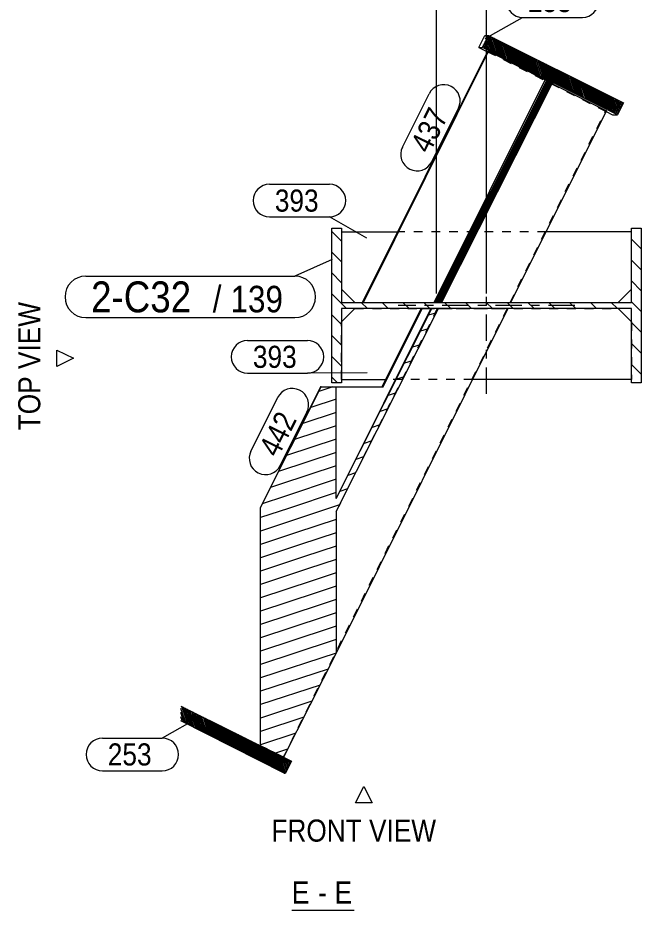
# Model space of a CAD drawing. Header units: millimetres. Extents: x 2 to 825, y 1 to 579.
# Drawn here: x 509.2 to 579.7, y 386.2 to 487.1 of the extents above; entities that cross this region are included whole.
import ezdxf

# ---------------------------------------------------------------- set-up
doc = ezdxf.new("R2010")
doc.units = ezdxf.units.MM
for name, pattern in [('XKITLINE00', [0]), ('XKITLINE01', [4, 1, -1, 1, -1]), ('XKITLINE03', [6, 3, -1, 1, -1])]:
    doc.linetypes.add(name, pattern=pattern)
for name, color, linetype, lineweight in [('Dimensions', 7, 'Continuous', 0), ('OtherObjectType', 7, 'Continuous', 0), ('Part', 2, 'Continuous', 0), ('PartMark', 7, 'Continuous', 0)]:
    doc.layers.add(name, color=color, linetype=linetype, lineweight=lineweight)
doc.styles.add('ARIAL', font='ARIAL.TTF')

# ---------------------------------------------------------------- blocks, each defined once
blk = doc.blocks.new('*A11')
at = {"layer": 'Part', "color": 7, "linetype": 'XKITLINE00', "lineweight": 0}
for p, q in [((579.75, 463.31), (579.75, 463.31)), ((579.75, 463.31), (579.75, 463.31)), ((545.85, 461.85), (544.75, 462.95)), ((579.75, 460.96), (578.65, 462.06)), ((545.85, 459.5), (544.75, 460.6)), ((579.75, 458.6), (578.65, 459.7)), ((545.85, 457.14), (544.75, 458.24)), ((579.75, 456.24), (578.65, 457.34)), ((546.42, 454.21), (544.75, 455.88)), ((548.77, 454.21), (548.07, 454.91)), ((551.13, 454.21), (550.43, 454.91)), ((553.49, 454.21), (552.79, 454.91)), ((555.85, 454.21), (555.15, 454.91)), ((558.2, 454.21), (557.5, 454.91)), ((560.56, 454.21), (559.86, 454.91)), ((562.92, 454.21), (562.22, 454.91)), ((565.28, 454.21), (564.58, 454.91)), ((567.63, 454.21), (566.93, 454.91)), ((569.99, 454.21), (569.29, 454.91)), ((572.35, 454.21), (571.65, 454.91)), ((574.71, 454.21), (574.01, 454.91)), ((577.06, 454.21), (576.36, 454.91)), ((579.75, 453.88), (578.65, 454.98)), ((545.85, 452.42), (544.75, 453.52)), ((579.75, 451.53), (578.65, 452.63)), ((545.85, 450.07), (544.75, 451.17)), ((579.75, 449.17), (578.65, 450.27)), ((545.85, 447.71), (544.75, 448.81)), ((579.75, 446.81), (578.65, 447.91)), ((545.39, 445.81), (544.75, 446.45))]:
    blk.add_line(p, q, dxfattribs=at)
blk = doc.blocks.new('*A12')
at = {"layer": 'Part', "color": 7, "linetype": 'XKITLINE00', "lineweight": 0}
for p, q in [((556.58, 453.75), (555.7, 453.46)), ((555.66, 451.94), (554.79, 451.65)), ((554.75, 450.13), (553.87, 449.84)), ((553.84, 448.32), (552.96, 448.03)), ((552.92, 446.5), (552.05, 446.22)), ((544.88, 445.37), (543.28, 444.84)), ((552.01, 444.69), (551.13, 444.4)), ((545.24, 443.97), (542.36, 443.03)), ((545.24, 442.46), (541.45, 441.21)), ((551.09, 442.88), (550.22, 442.59)), ((550.18, 441.07), (549.3, 440.78)), ((545.24, 440.95), (540.54, 439.4)), ((545.24, 439.44), (539.62, 437.59)), ((549.27, 439.26), (548.39, 438.97)), ((545.24, 437.93), (538.71, 435.78)), ((548.35, 437.44), (547.48, 437.16)), ((545.24, 436.42), (538.95, 434.35)), ((547.44, 435.63), (546.56, 435.34)), ((538.95, 434.35), (537.8, 433.97)), ((545.24, 434.91), (539.4, 432.98)), ((539.4, 432.98), (536.88, 432.15)), ((545.24, 433.4), (539.85, 431.62)), ((546.52, 433.82), (545.65, 433.53)), ((545.61, 432.01), (540.3, 430.26)), ((539.85, 431.62), (536.66, 430.57)), ((540.3, 430.26), (536.66, 429.06)), ((545.24, 430.37), (540.75, 428.89)), ((540.75, 428.89), (536.66, 427.55)), ((545.24, 428.86), (541.2, 427.53)), ((541.2, 427.53), (536.66, 426.04)), ((545.24, 427.35), (541.64, 426.17)), ((541.64, 426.17), (536.66, 424.53)), ((545.24, 425.84), (542.09, 424.81)), ((542.09, 424.81), (536.66, 423.01)), ((545.24, 424.33), (542.54, 423.44)), ((542.54, 423.44), (536.66, 421.5)), ((542.99, 422.08), (536.66, 419.99)), ((545.24, 422.82), (542.99, 422.08)), ((545.24, 421.31), (543.44, 420.72)), ((543.44, 420.72), (536.66, 418.48)), ((543.89, 419.35), (536.66, 416.97)), ((545.24, 419.8), (543.89, 419.35)), ((544.34, 417.99), (536.66, 415.46)), ((545.24, 418.29), (544.34, 417.99)), ((544.79, 416.63), (536.66, 413.95)), ((545.24, 416.78), (544.79, 416.63)), ((545.24, 415.26), (536.66, 412.44)), ((544.32, 413.45), (536.66, 410.93)), ((543.41, 411.64), (536.66, 409.42)), ((542.49, 409.83), (536.66, 407.91)), ((541.58, 408.02), (536.66, 406.39)), ((540.67, 406.2), (536.66, 404.88)), ((539.75, 404.39), (538.36, 403.93))]:
    blk.add_line(p, q, dxfattribs=at)
blk = doc.blocks.new('*A13')
at = {"layer": 'Part', "color": 7, "linetype": 'XKITLINE00', "lineweight": 0}
for p, q in [((569.52, 479.41), (568.64, 479.12)), ((569.56, 479.49), (568.68, 479.2)), ((569.6, 479.57), (568.72, 479.28)), ((569.64, 479.65), (568.76, 479.36)), ((569.68, 479.72), (568.8, 479.44)), ((569.72, 479.8), (568.84, 479.51)), ((569.64, 479.84), (568.88, 479.59)), ((569.56, 479.88), (568.92, 479.67)), ((569.48, 479.92), (568.96, 479.75)), ((569.4, 479.96), (569, 479.83)), ((569.32, 480), (569.04, 479.91)), ((569.24, 480.04), (569.08, 479.99)), ((569, 478.39), (568.13, 478.1)), ((569.04, 478.47), (568.17, 478.18)), ((569.08, 478.55), (568.21, 478.26)), ((569.12, 478.62), (568.25, 478.34)), ((569.16, 478.7), (568.29, 478.41)), ((569.2, 478.78), (568.33, 478.49)), ((569.24, 478.86), (568.36, 478.57)), ((569.28, 478.94), (568.4, 478.65)), ((569.32, 479.02), (568.44, 478.73)), ((569.36, 479.1), (568.48, 478.81)), ((569.4, 479.17), (568.52, 478.89)), ((569.44, 479.25), (568.56, 478.96)), ((569.48, 479.33), (568.6, 479.04)), ((568.49, 477.37), (567.61, 477.08)), ((568.53, 477.45), (567.65, 477.16)), ((568.57, 477.53), (567.69, 477.24)), ((568.61, 477.6), (567.73, 477.32)), ((568.65, 477.68), (567.77, 477.39)), ((568.69, 477.76), (567.81, 477.47)), ((568.73, 477.84), (567.85, 477.55)), ((568.77, 477.92), (567.89, 477.63)), ((568.81, 478), (567.93, 477.71)), ((568.85, 478.08), (567.97, 477.79)), ((568.89, 478.15), (568.01, 477.86)), ((568.93, 478.23), (568.05, 477.94)), ((568.96, 478.31), (568.09, 478.02)), ((567.97, 476.35), (567.1, 476.06)), ((568.01, 476.43), (567.14, 476.14)), ((568.05, 476.5), (567.18, 476.22)), ((568.09, 476.58), (567.22, 476.29)), ((568.13, 476.66), (567.26, 476.37)), ((568.17, 476.74), (567.3, 476.45)), ((568.21, 476.82), (567.34, 476.53)), ((568.25, 476.9), (567.37, 476.61)), ((568.29, 476.98), (567.41, 476.69)), ((568.33, 477.05), (567.45, 476.77)), ((568.37, 477.13), (567.49, 476.84)), ((568.41, 477.21), (567.53, 476.92)), ((568.45, 477.29), (567.57, 477)), ((567.46, 475.33), (566.58, 475.04)), ((567.5, 475.41), (566.62, 475.12)), ((567.54, 475.48), (566.66, 475.2)), ((567.58, 475.56), (566.7, 475.27)), ((567.62, 475.64), (566.74, 475.35)), ((567.66, 475.72), (566.78, 475.43)), ((567.7, 475.8), (566.82, 475.51)), ((567.74, 475.88), (566.86, 475.59)), ((567.78, 475.96), (566.9, 475.67)), ((567.82, 476.03), (566.94, 475.74)), ((567.86, 476.11), (566.98, 475.82)), ((567.9, 476.19), (567.02, 475.9)), ((567.93, 476.27), (567.06, 475.98)), ((566.98, 474.38), (566.11, 474.1)), ((567.02, 474.46), (566.15, 474.17)), ((567.06, 474.54), (566.19, 474.25)), ((567.1, 474.62), (566.23, 474.33)), ((567.14, 474.7), (566.27, 474.41)), ((567.18, 474.78), (566.31, 474.49)), ((567.22, 474.86), (566.35, 474.57)), ((567.26, 474.93), (566.38, 474.65)), ((567.3, 475.01), (566.42, 474.72)), ((567.34, 475.09), (566.46, 474.8)), ((567.38, 475.17), (566.5, 474.88)), ((567.42, 475.25), (566.54, 474.96)), ((566.47, 473.36), (565.59, 473.08)), ((566.51, 473.44), (565.63, 473.15)), ((566.55, 473.52), (565.67, 473.23)), ((566.59, 473.6), (565.71, 473.31)), ((566.63, 473.68), (565.75, 473.39)), ((566.67, 473.76), (565.79, 473.47)), ((566.71, 473.84), (565.83, 473.55)), ((566.75, 473.91), (565.87, 473.62)), ((566.79, 473.99), (565.91, 473.7)), ((566.83, 474.07), (565.95, 473.78)), ((566.87, 474.15), (565.99, 473.86)), ((566.91, 474.23), (566.03, 473.94)), ((566.94, 474.31), (566.07, 474.02)), ((565.95, 472.34), (565.08, 472.05)), ((565.99, 472.42), (565.12, 472.13)), ((566.03, 472.5), (565.16, 472.21)), ((566.07, 472.58), (565.2, 472.29)), ((566.11, 472.66), (565.24, 472.37)), ((566.15, 472.74), (565.28, 472.45)), ((566.19, 472.81), (565.32, 472.53)), ((566.23, 472.89), (565.35, 472.6)), ((566.27, 472.97), (565.39, 472.68)), ((566.31, 473.05), (565.43, 472.76)), ((566.35, 473.13), (565.47, 472.84)), ((566.39, 473.21), (565.51, 472.92)), ((566.43, 473.29), (565.55, 473)), ((565.44, 471.32), (564.56, 471.03)), ((565.48, 471.4), (564.6, 471.11)), ((565.52, 471.48), (564.64, 471.19)), ((565.56, 471.56), (564.68, 471.27)), ((565.6, 471.64), (564.72, 471.35)), ((565.64, 471.72), (564.76, 471.43)), ((565.68, 471.79), (564.8, 471.5)), ((565.72, 471.87), (564.84, 471.58)), ((565.76, 471.95), (564.88, 471.66)), ((565.8, 472.03), (564.92, 471.74)), ((565.84, 472.11), (564.96, 471.82)), ((565.88, 472.19), (565, 471.9)), ((565.92, 472.26), (565.04, 471.98)), ((564.92, 470.3), (564.05, 470.01)), ((564.96, 470.38), (564.09, 470.09)), ((565, 470.46), (564.13, 470.17)), ((565.04, 470.54), (564.17, 470.25)), ((565.08, 470.62), (564.21, 470.33)), ((565.12, 470.69), (564.25, 470.41)), ((565.16, 470.77), (564.29, 470.48)), ((565.2, 470.85), (564.33, 470.56)), ((565.24, 470.93), (564.36, 470.64)), ((565.28, 471.01), (564.4, 470.72)), ((565.32, 471.09), (564.44, 470.8)), ((565.36, 471.17), (564.48, 470.88)), ((565.4, 471.24), (564.52, 470.95)), ((564.41, 469.28), (563.53, 468.99)), ((564.45, 469.36), (563.57, 469.07)), ((564.49, 469.44), (563.61, 469.15)), ((564.53, 469.52), (563.65, 469.23)), ((564.57, 469.59), (563.69, 469.31)), ((564.61, 469.67), (563.73, 469.38)), ((564.65, 469.75), (563.77, 469.46)), ((564.69, 469.83), (563.81, 469.54)), ((564.73, 469.91), (563.85, 469.62)), ((564.77, 469.99), (563.89, 469.7)), ((564.81, 470.07), (563.93, 469.78)), ((564.85, 470.14), (563.97, 469.86)), ((564.89, 470.22), (564.01, 469.93)), ((563.9, 468.26), (563.02, 467.97)), ((563.93, 468.34), (563.06, 468.05)), ((563.97, 468.42), (563.1, 468.13)), ((564.01, 468.5), (563.14, 468.21)), ((564.05, 468.57), (563.18, 468.29)), ((564.09, 468.65), (563.22, 468.36)), ((564.13, 468.73), (563.26, 468.44)), ((564.17, 468.81), (563.3, 468.52)), ((564.21, 468.89), (563.34, 468.6)), ((564.25, 468.97), (563.37, 468.68)), ((564.29, 469.05), (563.41, 468.76)), ((564.33, 469.12), (563.45, 468.83)), ((564.37, 469.2), (563.49, 468.91)), ((563.42, 467.32), (562.54, 467.03)), ((563.46, 467.4), (562.58, 467.11)), ((563.5, 467.47), (562.62, 467.19)), ((563.54, 467.55), (562.66, 467.26)), ((563.58, 467.63), (562.7, 467.34)), ((563.62, 467.71), (562.74, 467.42)), ((563.66, 467.79), (562.78, 467.5)), ((563.7, 467.87), (562.82, 467.58)), ((563.74, 467.95), (562.86, 467.66)), ((563.78, 468.02), (562.9, 467.74)), ((563.82, 468.1), (562.94, 467.81)), ((563.86, 468.18), (562.98, 467.89)), ((562.91, 466.3), (562.03, 466.01)), ((562.94, 466.38), (562.07, 466.09)), ((562.98, 466.45), (562.11, 466.17)), ((563.02, 466.53), (562.15, 466.24)), ((563.06, 466.61), (562.19, 466.32)), ((563.1, 466.69), (562.23, 466.4)), ((563.14, 466.77), (562.27, 466.48)), ((563.18, 466.85), (562.31, 466.56)), ((563.22, 466.93), (562.34, 466.64)), ((563.26, 467), (562.38, 466.71)), ((563.3, 467.08), (562.42, 466.79)), ((563.34, 467.16), (562.46, 466.87)), ((563.38, 467.24), (562.5, 466.95)), ((562.39, 465.28), (561.51, 464.99)), ((562.43, 465.35), (561.55, 465.07)), ((562.47, 465.43), (561.59, 465.14)), ((562.51, 465.51), (561.63, 465.22)), ((562.55, 465.59), (561.67, 465.3)), ((562.59, 465.67), (561.71, 465.38)), ((562.63, 465.75), (561.75, 465.46)), ((562.67, 465.83), (561.79, 465.54)), ((562.71, 465.9), (561.83, 465.62)), ((562.75, 465.98), (561.87, 465.69)), ((562.79, 466.06), (561.91, 465.77)), ((562.83, 466.14), (561.95, 465.85)), ((562.87, 466.22), (561.99, 465.93)), ((561.88, 464.26), (561, 463.97)), ((561.91, 464.33), (561.04, 464.05)), ((561.95, 464.41), (561.08, 464.12)), ((561.99, 464.49), (561.12, 464.2)), ((562.03, 464.57), (561.16, 464.28)), ((562.07, 464.65), (561.2, 464.36)), ((562.11, 464.73), (561.24, 464.44)), ((562.15, 464.81), (561.28, 464.52)), ((562.19, 464.88), (561.32, 464.59)), ((562.23, 464.96), (561.35, 464.67)), ((562.27, 465.04), (561.39, 464.75)), ((562.31, 465.12), (561.43, 464.83)), ((562.35, 465.2), (561.47, 464.91)), ((561.36, 463.23), (560.48, 462.95)), ((561.4, 463.31), (560.52, 463.02)), ((561.44, 463.39), (560.56, 463.1)), ((561.48, 463.47), (560.6, 463.18)), ((561.52, 463.55), (560.64, 463.26)), ((561.56, 463.63), (560.68, 463.34)), ((561.6, 463.71), (560.72, 463.42)), ((561.64, 463.78), (560.76, 463.5)), ((561.68, 463.86), (560.8, 463.57)), ((561.72, 463.94), (560.84, 463.65)), ((561.76, 464.02), (560.88, 463.73)), ((561.8, 464.1), (560.92, 463.81)), ((561.84, 464.18), (560.96, 463.89)), ((560.85, 462.21), (559.97, 461.92)), ((560.89, 462.29), (560.01, 462)), ((560.92, 462.37), (560.05, 462.08)), ((560.96, 462.45), (560.09, 462.16)), ((561, 462.53), (560.13, 462.24)), ((561.04, 462.61), (560.17, 462.32)), ((561.08, 462.68), (560.21, 462.4)), ((561.12, 462.76), (560.25, 462.47)), ((561.16, 462.84), (560.29, 462.55)), ((561.2, 462.92), (560.33, 462.63)), ((561.24, 463), (560.36, 462.71)), ((561.28, 463.08), (560.4, 462.79)), ((561.32, 463.16), (560.44, 462.87)), ((560.33, 461.19), (559.45, 460.9)), ((560.37, 461.27), (559.49, 460.98)), ((560.41, 461.35), (559.53, 461.06)), ((560.45, 461.43), (559.57, 461.14)), ((560.49, 461.51), (559.61, 461.22)), ((560.53, 461.59), (559.65, 461.3)), ((560.57, 461.66), (559.69, 461.38)), ((560.61, 461.74), (559.73, 461.45)), ((560.65, 461.82), (559.77, 461.53)), ((560.69, 461.9), (559.81, 461.61)), ((560.73, 461.98), (559.85, 461.69)), ((560.77, 462.06), (559.89, 461.77)), ((560.81, 462.14), (559.93, 461.85)), ((559.86, 460.25), (558.98, 459.96)), ((559.9, 460.33), (559.02, 460.04)), ((559.93, 460.41), (559.06, 460.12)), ((559.97, 460.49), (559.1, 460.2)), ((560.01, 460.56), (559.14, 460.28)), ((560.05, 460.64), (559.18, 460.35)), ((560.09, 460.72), (559.22, 460.43)), ((560.13, 460.8), (559.26, 460.51)), ((560.17, 460.88), (559.3, 460.59)), ((560.21, 460.96), (559.33, 460.67)), ((560.25, 461.04), (559.37, 460.75)), ((560.29, 461.11), (559.41, 460.83)), ((559.34, 459.23), (558.46, 458.94)), ((559.38, 459.31), (558.5, 459.02)), ((559.42, 459.39), (558.54, 459.1)), ((559.46, 459.47), (558.58, 459.18)), ((559.5, 459.54), (558.62, 459.26)), ((559.54, 459.62), (558.66, 459.33)), ((559.58, 459.7), (558.7, 459.41)), ((559.62, 459.78), (558.74, 459.49)), ((559.66, 459.86), (558.78, 459.57)), ((559.7, 459.94), (558.82, 459.65)), ((559.74, 460.02), (558.86, 459.73)), ((559.78, 460.09), (558.9, 459.8)), ((559.82, 460.17), (558.94, 459.88)), ((558.83, 458.21), (557.95, 457.92)), ((558.87, 458.29), (557.99, 458)), ((558.9, 458.37), (558.03, 458.08)), ((558.94, 458.44), (558.07, 458.16)), ((558.98, 458.52), (558.11, 458.23)), ((559.02, 458.6), (558.15, 458.31)), ((559.06, 458.68), (558.19, 458.39)), ((559.1, 458.76), (558.23, 458.47)), ((559.14, 458.84), (558.27, 458.55)), ((559.18, 458.92), (558.31, 458.63)), ((559.22, 458.99), (558.34, 458.71)), ((559.26, 459.07), (558.38, 458.78)), ((559.3, 459.15), (558.42, 458.86)), ((558.31, 457.19), (557.43, 456.9)), ((558.35, 457.27), (557.47, 456.98)), ((558.39, 457.35), (557.51, 457.06)), ((558.43, 457.42), (557.55, 457.14)), ((558.47, 457.5), (557.59, 457.21)), ((558.51, 457.58), (557.63, 457.29)), ((558.55, 457.66), (557.67, 457.37)), ((558.59, 457.74), (557.71, 457.45)), ((558.63, 457.82), (557.75, 457.53)), ((558.67, 457.9), (557.79, 457.61)), ((558.71, 457.97), (557.83, 457.68)), ((558.75, 458.05), (557.87, 457.76)), ((558.79, 458.13), (557.91, 457.84)), ((557.84, 456.25), (556.96, 455.96)), ((557.8, 456.17), (556.97, 455.9)), ((557.88, 456.32), (557, 456.04)), ((557.91, 456.4), (557.04, 456.11)), ((557.95, 456.48), (557.08, 456.19)), ((557.99, 456.56), (557.12, 456.27)), ((558.03, 456.64), (557.16, 456.35)), ((558.07, 456.72), (557.2, 456.43)), ((558.11, 456.8), (557.24, 456.51)), ((558.15, 456.87), (557.28, 456.59)), ((558.19, 456.95), (557.32, 456.66)), ((558.23, 457.03), (557.35, 456.74)), ((558.27, 457.11), (557.39, 456.82)), ((557.2, 455.19), (556.45, 454.94)), ((557.19, 455.25), (556.48, 455.02)), ((557.17, 455.31), (556.52, 455.09)), ((557.15, 455.36), (556.56, 455.17)), ((557.13, 455.42), (556.6, 455.25)), ((557.11, 455.48), (556.64, 455.33)), ((557.09, 455.54), (556.68, 455.41)), ((557.07, 455.6), (556.72, 455.49)), ((557.05, 455.66), (556.76, 455.56)), ((557.03, 455.72), (556.8, 455.64)), ((557.01, 455.78), (556.84, 455.72)), ((556.99, 455.84), (556.88, 455.8)), ((556.97, 455.9), (556.92, 455.88)), ((557.76, 456.09), (556.99, 455.84)), ((557.72, 456.01), (557.01, 455.78)), ((557.68, 455.93), (557.03, 455.72)), ((557.64, 455.85), (557.05, 455.66)), ((557.6, 455.78), (557.07, 455.6)), ((557.56, 455.7), (557.09, 455.54)), ((557.52, 455.62), (557.11, 455.48)), ((557.48, 455.54), (557.13, 455.42)), ((557.44, 455.46), (557.15, 455.36)), ((557.4, 455.38), (557.17, 455.31)), ((557.36, 455.3), (557.19, 455.25)), ((557.32, 455.23), (557.2, 455.19)), ((557.28, 455.15), (557.22, 455.13)), ((557.22, 455.13), (556.57, 454.91)), ((557.24, 455.07), (556.77, 454.91)), ((557.2, 454.99), (556.97, 454.91))]:
    blk.add_line(p, q, dxfattribs=at)
blk = doc.blocks.new('*A14')
at = {"layer": 'Part', "color": 7, "linetype": 'XKITLINE00', "lineweight": 0}
for p, q in [((562.44, 483.43), (562.11, 484.41)), ((562.63, 483.34), (562.21, 484.6)), ((562.82, 483.24), (562.31, 484.79)), ((563.01, 483.15), (562.4, 484.98)), ((563.2, 483.05), (562.53, 485.07)), ((563.39, 482.96), (562.72, 484.97)), ((563.58, 482.86), (562.91, 484.88)), ((563.77, 482.77), (563.1, 484.78)), ((563.96, 482.67), (563.29, 484.69)), ((564.15, 482.58), (563.48, 484.59)), ((564.34, 482.48), (563.67, 484.5)), ((561.87, 483.72), (561.83, 483.85)), ((562.06, 483.62), (561.92, 484.04)), ((562.25, 483.53), (562.02, 484.22)), ((564.53, 482.39), (563.86, 484.4)), ((564.72, 482.29), (564.05, 484.31)), ((564.91, 482.2), (564.24, 484.21)), ((565.1, 482.1), (564.43, 484.12)), ((565.3, 482.01), (564.62, 484.02)), ((565.49, 481.91), (564.81, 483.93)), ((565.68, 481.82), (565, 483.83)), ((565.87, 481.72), (565.19, 483.74)), ((566.06, 481.63), (565.38, 483.64)), ((566.25, 481.53), (565.57, 483.55)), ((566.44, 481.44), (565.76, 483.45)), ((566.63, 481.34), (565.95, 483.36)), ((566.82, 481.25), (566.14, 483.26)), ((567.01, 481.16), (566.33, 483.17)), ((567.2, 481.06), (566.52, 483.07)), ((567.39, 480.97), (566.71, 482.98)), ((567.58, 480.87), (566.9, 482.88)), ((567.77, 480.78), (567.09, 482.79)), ((567.96, 480.68), (567.28, 482.69)), ((568.15, 480.59), (567.47, 482.6)), ((568.34, 480.49), (567.66, 482.51)), ((568.53, 480.4), (567.85, 482.41)), ((568.72, 480.3), (568.04, 482.32)), ((568.91, 480.21), (568.23, 482.22)), ((569.1, 480.11), (568.42, 482.13)), ((569.29, 480.02), (568.61, 482.03)), ((569.48, 479.92), (568.8, 481.94)), ((569.67, 479.83), (568.99, 481.84)), ((569.86, 479.73), (569.18, 481.75)), ((570.05, 479.64), (569.38, 481.65)), ((570.24, 479.54), (569.57, 481.56)), ((570.43, 479.45), (569.76, 481.46)), ((570.62, 479.35), (569.95, 481.37)), ((570.81, 479.26), (570.14, 481.27)), ((571, 479.16), (570.33, 481.18)), ((571.19, 479.07), (570.52, 481.08)), ((571.38, 478.97), (570.71, 480.99)), ((571.57, 478.88), (570.9, 480.89)), ((571.76, 478.78), (571.09, 480.8)), ((571.95, 478.69), (571.28, 480.7)), ((572.14, 478.59), (571.47, 480.61)), ((572.33, 478.5), (571.66, 480.51)), ((572.52, 478.4), (571.85, 480.42)), ((572.71, 478.31), (572.04, 480.32)), ((572.9, 478.21), (572.23, 480.23)), ((573.09, 478.12), (572.42, 480.13)), ((573.28, 478.03), (572.61, 480.04)), ((573.47, 477.93), (572.8, 479.94)), ((573.66, 477.84), (572.99, 479.85)), ((573.85, 477.74), (573.18, 479.75)), ((574.04, 477.65), (573.37, 479.66)), ((574.23, 477.55), (573.56, 479.56)), ((574.42, 477.46), (573.75, 479.47)), ((574.61, 477.36), (573.94, 479.38)), ((574.8, 477.27), (574.13, 479.28)), ((574.99, 477.17), (574.32, 479.19)), ((575.18, 477.08), (574.51, 479.09)), ((575.37, 476.98), (574.7, 479)), ((575.56, 476.89), (574.89, 478.9)), ((575.75, 476.81), (575.08, 478.81)), ((575.89, 476.86), (575.27, 478.71)), ((576.03, 476.91), (575.46, 478.62)), ((576.17, 476.95), (575.65, 478.52)), ((576.32, 477), (575.84, 478.43)), ((576.46, 477.05), (576.03, 478.33)), ((576.6, 477.1), (576.22, 478.24)), ((576.74, 477.14), (576.41, 478.14)), ((576.89, 477.19), (576.6, 478.05)), ((577.03, 477.24), (576.79, 477.95)), ((577.17, 477.29), (576.98, 477.86)), ((577.31, 477.34), (577.17, 477.76)), ((577.46, 477.38), (577.36, 477.67)), ((577.55, 477.1), (577.46, 477.38)), ((577.6, 477.43), (577.55, 477.57)), ((577.65, 477.29), (577.6, 477.43)), ((577.74, 477.48), (577.74, 477.48)), ((577.74, 477.48), (577.74, 477.48)), ((575.75, 476.79), (575.75, 476.81)), ((575.94, 476.7), (575.89, 476.86)), ((576.13, 476.6), (576.03, 476.91)), ((576.32, 476.51), (576.17, 476.95)), ((576.51, 476.41), (576.32, 477)), ((576.7, 476.32), (576.46, 477.05)), ((576.89, 476.22), (576.6, 477.1)), ((577.07, 476.16), (576.74, 477.14)), ((577.17, 476.35), (576.89, 477.19)), ((577.26, 476.53), (577.03, 477.24)), ((577.36, 476.72), (577.17, 477.29)), ((577.46, 476.91), (577.31, 477.34))]:
    blk.add_line(p, q, dxfattribs=at)
blk = doc.blocks.new('*A15')
at = {"layer": 'Part', "color": 7, "linetype": 'XKITLINE00', "lineweight": 0}
for p, q in [((528.11, 407.72), (527.68, 408.98)), ((528.25, 407.77), (527.76, 409.22)), ((528.39, 407.81), (527.95, 409.12)), ((528.53, 407.86), (528.14, 409.03)), ((528.67, 407.91), (528.33, 408.94)), ((528.81, 407.96), (528.51, 408.84)), ((528.95, 408), (528.7, 408.75)), ((527.97, 407.67), (527.68, 408.52)), ((527.82, 407.63), (527.68, 408.05)), ((528.25, 407.3), (528.11, 407.72)), ((528.44, 407.2), (528.25, 407.77)), ((528.62, 407.11), (528.39, 407.81)), ((528.81, 407.02), (528.53, 407.86)), ((529, 406.92), (528.67, 407.91)), ((529.19, 406.83), (528.81, 407.96)), ((529.09, 408.05), (528.89, 408.65)), ((529.38, 406.73), (528.95, 408)), ((529.23, 408.1), (529.08, 408.56)), ((529.56, 406.64), (529.09, 408.05)), ((529.75, 406.55), (529.23, 408.1)), ((529.37, 408.14), (529.27, 408.47)), ((529.94, 406.45), (529.37, 408.14)), ((529.52, 408.19), (529.45, 408.37)), ((530.13, 406.36), (529.52, 408.19)), ((529.66, 408.24), (529.64, 408.28)), ((530.32, 406.27), (529.66, 408.24)), ((530.5, 406.17), (529.83, 408.19)), ((530.69, 406.08), (530.02, 408.09)), ((530.88, 405.98), (530.21, 408)), ((531.07, 405.89), (530.4, 407.9)), ((531.26, 405.8), (530.58, 407.81)), ((531.44, 405.7), (530.77, 407.72)), ((527.87, 407.48), (527.82, 407.63)), ((528.06, 407.39), (527.97, 407.67)), ((531.63, 405.61), (530.96, 407.62)), ((531.82, 405.51), (531.15, 407.53)), ((532.01, 405.42), (531.34, 407.43)), ((532.2, 405.33), (531.52, 407.34)), ((532.39, 405.23), (531.71, 407.25)), ((532.57, 405.14), (531.9, 407.15)), ((532.76, 405.05), (532.09, 407.06)), ((532.95, 404.95), (532.28, 406.97)), ((533.14, 404.86), (532.46, 406.87)), ((533.33, 404.76), (532.65, 406.78)), ((533.51, 404.67), (532.84, 406.68)), ((533.7, 404.58), (533.03, 406.59)), ((533.89, 404.48), (533.22, 406.5)), ((534.08, 404.39), (533.4, 406.4)), ((534.27, 404.3), (533.59, 406.31)), ((534.45, 404.2), (533.78, 406.22)), ((534.64, 404.11), (533.97, 406.12)), ((534.83, 404.01), (534.16, 406.03)), ((535.02, 403.92), (534.34, 405.93)), ((535.21, 403.83), (534.53, 405.84)), ((535.39, 403.73), (534.72, 405.75)), ((535.58, 403.64), (534.91, 405.65)), ((535.77, 403.54), (535.1, 405.56)), ((535.96, 403.45), (535.29, 405.46)), ((536.15, 403.36), (535.47, 405.37)), ((536.33, 403.26), (535.66, 405.28)), ((536.52, 403.17), (535.85, 405.18)), ((536.71, 403.08), (536.04, 405.09)), ((536.9, 402.98), (536.23, 405)), ((537.09, 402.89), (536.41, 404.9)), ((537.28, 402.79), (536.6, 404.81)), ((537.46, 402.7), (536.79, 404.71)), ((537.65, 402.61), (536.98, 404.62)), ((537.84, 402.51), (537.17, 404.53)), ((538.03, 402.42), (537.35, 404.43)), ((538.22, 402.32), (537.54, 404.34)), ((538.4, 402.23), (537.73, 404.25)), ((538.59, 402.14), (537.92, 404.15)), ((538.78, 402.04), (538.11, 404.06)), ((538.97, 401.95), (538.29, 403.96)), ((539.16, 401.86), (538.48, 403.87)), ((539.34, 401.76), (538.67, 403.78)), ((539.52, 401.7), (538.86, 403.68)), ((539.61, 401.89), (539.05, 403.59)), ((539.71, 402.08), (539.23, 403.49)), ((539.8, 402.26), (539.42, 403.4)), ((539.9, 402.45), (539.61, 403.31)), ((539.99, 402.64), (539.8, 403.21)), ((540.09, 402.82), (539.99, 403.12))]:
    blk.add_line(p, q, dxfattribs=at)
blk = doc.blocks.new('*A152')
at = {"layer": 'Part', "color": 7, "linetype": 'XKITLINE03', "lineweight": 0}
for p, q in [((562.25, 444.56), (562.25, 464.56)), ((572.25, 454.56), (552.25, 454.56))]:
    blk.add_line(p, q, dxfattribs=at)
at = {"layer": 'Part', "color": 2, "linetype": 'XKITLINE00', "lineweight": 0}
for p, q in [((544.75, 445.81), (544.75, 463.31)), ((544.75, 463.31), (545.85, 463.31)), ((545.85, 463.31), (545.85, 454.91)), ((578.65, 454.91), (578.65, 463.31)), ((578.65, 463.31), (579.75, 463.31)), ((579.75, 463.31), (579.75, 445.81)), ((545.85, 454.91), (578.65, 454.91)), ((578.65, 454.21), (545.85, 454.21)), ((545.85, 454.21), (545.85, 445.81)), ((578.65, 445.81), (578.65, 454.21)), ((545.85, 445.81), (544.75, 445.81)), ((579.75, 445.81), (578.65, 445.81))]:
    blk.add_line(p, q, dxfattribs=at)
blk = doc.blocks.new('*A153')
at = {"layer": 'Part', "color": 2, "linetype": 'XKITLINE00', "lineweight": 0}
for p, q in [((545.85, 452.71), (547.35, 454.21)), ((577.15, 454.21), (578.65, 452.71)), ((545.85, 446.21), (550.88, 446.21)), ((578.65, 446.21), (560.67, 446.21))]:
    blk.add_line(p, q, dxfattribs=at)
at = {"layer": 'Part', "color": 7, "linetype": 'XKITLINE01', "lineweight": 0}
for p, q in [((547.35, 454.21), (577.15, 454.21)), ((545.85, 446.21), (545.85, 452.71)), ((578.65, 452.71), (578.65, 446.21)), ((560.67, 446.21), (550.88, 446.21))]:
    blk.add_line(p, q, dxfattribs=at)
blk = doc.blocks.new('*A154')
at = {"layer": 'Part', "color": 2, "linetype": 'XKITLINE00', "lineweight": 0}
for p, q in [((545.85, 462.91), (552.22, 462.91)), ((578.65, 462.91), (569.01, 462.91)), ((545.85, 456.41), (547.35, 454.91)), ((577.15, 454.91), (578.65, 456.41))]:
    blk.add_line(p, q, dxfattribs=at)
at = {"layer": 'Part', "color": 7, "linetype": 'XKITLINE01', "lineweight": 0}
for p, q in [((545.85, 462.91), (545.85, 456.41)), ((569.01, 462.91), (552.22, 462.91)), ((578.65, 456.41), (578.65, 462.91)), ((547.35, 454.91), (577.15, 454.91))]:
    blk.add_line(p, q, dxfattribs=at)
blk = doc.blocks.new('*A155')
at = {"layer": 'Part', "color": 7, "linetype": 'XKITLINE01', "lineweight": 0}
for p, q in [((564.57, 454.21), (539.26, 403.47)), ((556.68, 454.21), (545.24, 431.27)), ((554.87, 454.21), (556.08, 454.21)), ((556.81, 454.21), (564.67, 454.21)), ((543.47, 445.37), (543.55, 445.37)), ((550.46, 445.37), (550.55, 445.37)), ((539.26, 403.47), (536.66, 404.78)), ((539.26, 403.47), (539.29, 403.47))]:
    blk.add_line(p, q, dxfattribs=at)
at = {"layer": 'Part', "color": 2, "linetype": 'XKITLINE00', "lineweight": 0}
for p, q in [((564.67, 454.21), (545.24, 415.26)), ((545.24, 431.27), (556.81, 454.21)), ((555.96, 454.21), (545.24, 432.72)), ((545.24, 432.72), (556.08, 454.21)), ((550.46, 445.37), (554.87, 454.21)), ((550.55, 445.37), (554.97, 454.21)), ((556.81, 454.21), (556.08, 454.21)), ((543.47, 445.37), (536.66, 431.71)), ((536.66, 431.71), (543.55, 445.37)), ((543.55, 445.37), (543.47, 445.37)), ((543.55, 445.37), (550.55, 445.37)), ((545.24, 432.72), (545.24, 445.37)), ((536.66, 404.78), (536.66, 431.71)), ((545.24, 431.27), (545.24, 415.26)), ((545.24, 415.26), (539.29, 403.47)), ((539.29, 403.47), (536.66, 404.78))]:
    blk.add_line(p, q, dxfattribs=at)
blk = doc.blocks.new('*A156')
at = {"layer": 'Part', "color": 2, "linetype": 'XKITLINE00', "lineweight": 0}
for p, q in [((548.23, 454.91), (562.4, 483.31)), ((548.33, 454.91), (562.49, 483.31)), ((562.4, 483.31), (562.49, 483.31)), ((562.49, 483.31), (568.87, 480.09)), ((556.31, 454.91), (568.87, 480.09)), ((556.43, 454.91), (569.13, 480.09)), ((569.72, 479.8), (557.16, 454.91)), ((568.87, 480.09), (569.13, 480.09)), ((569.13, 480.09), (569.72, 479.8)), ((569.66, 479.69), (575.83, 476.59)), ((565.01, 454.91), (575.83, 476.59)), ((556.43, 454.91), (557.16, 454.91))]:
    blk.add_line(p, q, dxfattribs=at)
at = {"layer": 'Part', "color": 7, "linetype": 'XKITLINE01', "lineweight": 0}
for p, q in [((575.73, 476.59), (562.4, 483.31)), ((569.45, 479.8), (557.03, 454.91)), ((569.45, 479.8), (569.72, 479.8)), ((569.45, 479.8), (569.66, 479.69)), ((564.92, 454.91), (575.73, 476.59)), ((575.83, 476.59), (575.73, 476.59)), ((548.23, 454.91), (556.43, 454.91)), ((557.16, 454.91), (565.01, 454.91))]:
    blk.add_line(p, q, dxfattribs=at)
blk = doc.blocks.new('*A157')
at = {"layer": 'Part', "color": 2, "linetype": 'XKITLINE00', "lineweight": 0}
for p, q in [((561.4, 483.76), (562.07, 485.1)), ((561.79, 483.76), (562.46, 485.1)), ((562.07, 485.1), (562.46, 485.1)), ((562.46, 485.1), (577.74, 477.48)), ((561.4, 483.76), (561.79, 483.76)), ((561.4, 483.76), (562.38, 483.27)), ((577.06, 476.14), (561.79, 483.76)), ((577.74, 477.48), (577.06, 476.14)), ((575.79, 476.51), (576.52, 476.14)), ((576.52, 476.14), (577.06, 476.14))]:
    blk.add_line(p, q, dxfattribs=at)
at = {"layer": 'Part', "color": 7, "linetype": 'XKITLINE01', "lineweight": 0}
for p, q in [((562.07, 485.1), (577.18, 477.48)), ((562.38, 483.27), (575.79, 476.51)), ((577.18, 477.48), (576.52, 476.14)), ((577.18, 477.48), (577.74, 477.48))]:
    blk.add_line(p, q, dxfattribs=at)
blk = doc.blocks.new('*A158')
at = {"layer": 'Part', "color": 2, "linetype": 'XKITLINE00', "lineweight": 0}
for p, q in [((527.68, 409.26), (540.19, 403.02)), ((539.51, 401.68), (527.68, 407.58)), ((539.37, 401.68), (527.68, 407.58)), ((540.19, 403.02), (539.51, 401.68)), ((539.37, 401.68), (539.51, 401.68))]:
    blk.add_line(p, q, dxfattribs=at)
at = {"layer": 'Part', "color": 7, "linetype": 'XKITLINE01', "lineweight": 0}
for p, q in [((527.68, 409.25), (540.04, 403.02)), ((540.04, 403.02), (539.37, 401.68)), ((540.04, 403.02), (540.19, 403.02))]:
    blk.add_line(p, q, dxfattribs=at)
blk = doc.blocks.new('*A369')
at = {"layer": 'Dimensions', "color": 7, "linetype": 'XKITLINE00', "lineweight": 0}
for p, q in [((556.58, 455.91), (556.58, 493.41)), ((562.25, 455.91), (562.25, 493.41)), ((557.42, 491.41), (555.73, 489.71)), ((556.58, 490.56), (562.25, 490.56)), ((563.1, 491.41), (561.4, 489.71))]:
    blk.add_line(p, q, dxfattribs=at)
at = {"layer": 'Dimensions', "color": 3}
for p in [(556.58, 490.56), (562.25, 490.56)]:
    blk.add_point(p, dxfattribs=at)
at = {"layer": 'Dimensions', "color": 3, "style": 'ARIAL', "width": 0.85}
blk.add_text('57', height=3, dxfattribs=at).set_placement((557.19, 491.91))
blk = doc.blocks.new('*A370')
at = {"layer": 'PartMark', "color": 7, "linetype": 'XKITLINE00', "lineweight": 0}
for p, q in [((529.8, 408.04), (525.56, 405.64)), ((518.8, 405.64), (525.56, 405.64)), ((518.8, 401.94), (525.56, 401.94))]:
    blk.add_line(p, q, dxfattribs=at)
for centre, start, end in [((518.8, 403.79), 90, 270), ((525.56, 403.79), 270, 90)]:
    blk.add_arc(centre, 1.85, start, end, dxfattribs=at)
at = {"layer": 'PartMark', "color": 3, "style": 'ARIAL', "width": 0.85}
blk.add_text('253', height=2.5, dxfattribs=at).set_placement((519.4, 402.54))
blk = doc.blocks.new('*A371')
at = {"layer": 'PartMark', "color": 7, "linetype": 'XKITLINE00', "lineweight": 0}
for p, q in [((566.34, 490.85), (573.1, 490.85)), ((562.09, 484.75), (566.34, 487.15)), ((566.34, 487.15), (573.1, 487.15))]:
    blk.add_line(p, q, dxfattribs=at)
for centre, start, end in [((566.34, 489), 90, 270), ((573.1, 489), 270, 90)]:
    blk.add_arc(centre, 1.85, start, end, dxfattribs=at)
at = {"layer": 'PartMark', "color": 3, "style": 'ARIAL', "width": 0.85}
blk.add_text('253', height=2.5, dxfattribs=at).set_placement((566.94, 487.75))
blk = doc.blocks.new('*A372')
at = {"layer": 'PartMark', "color": 7, "linetype": 'XKITLINE00', "lineweight": 0}
for p, q in [((552.74, 472.47), (555.76, 478.52)), ((556.05, 470.82), (559.07, 476.87))]:
    blk.add_line(p, q, dxfattribs=at)
for centre, start, end in [((557.42, 477.69), 333.4883, 153.4883), ((554.4, 471.64), 153.4883, 333.4883)]:
    blk.add_arc(centre, 1.85, start, end, dxfattribs=at)
at = {"layer": 'PartMark', "color": 3, "style": 'ARIAL', "width": 0.85}
blk.add_text('437', height=2.5, rotation=63.4895, dxfattribs=at).set_placement((555.78, 471.62))
blk = doc.blocks.new('*A373')
at = {"layer": 'PartMark', "color": 7, "linetype": 'XKITLINE00', "lineweight": 0}
for p, q in [((535.6, 438.1), (538.62, 444.15)), ((538.91, 436.45), (541.93, 442.5))]:
    blk.add_line(p, q, dxfattribs=at)
for centre, start, end in [((540.27, 443.33), 333.4883, 153.4883), ((537.25, 437.28), 153.4883, 333.4883)]:
    blk.add_arc(centre, 1.85, start, end, dxfattribs=at)
at = {"layer": 'PartMark', "color": 3, "style": 'ARIAL', "width": 0.85}
blk.add_text('442', height=2.5, rotation=63.4895, dxfattribs=at).set_placement((538.64, 437.26))
blk = doc.blocks.new('*A374')
at = {"layer": 'PartMark', "color": 7, "linetype": 'XKITLINE00', "lineweight": 0}
for p, q in [((537.7, 468.28), (544.47, 468.28)), ((537.7, 464.58), (544.47, 464.58)), ((548.71, 462.18), (544.47, 464.58))]:
    blk.add_line(p, q, dxfattribs=at)
for centre, start, end in [((537.7, 466.43), 90, 270), ((544.47, 466.43), 270, 90)]:
    blk.add_arc(centre, 1.85, start, end, dxfattribs=at)
at = {"layer": 'PartMark', "color": 3, "style": 'ARIAL', "width": 0.85}
blk.add_text('393', height=2.5, dxfattribs=at).set_placement((538.3, 465.18))
blk = doc.blocks.new('*A375')
at = {"layer": 'PartMark', "color": 7, "linetype": 'XKITLINE00', "lineweight": 0}
for p, q in [((535.22, 450.61), (541.98, 450.61)), ((535.22, 446.91), (541.98, 446.91)), ((548.74, 446.95), (541.98, 446.91))]:
    blk.add_line(p, q, dxfattribs=at)
for centre, start, end in [((535.22, 448.76), 90, 270), ((541.98, 448.76), 270, 90)]:
    blk.add_arc(centre, 1.85, start, end, dxfattribs=at)
at = {"layer": 'PartMark', "color": 3, "style": 'ARIAL', "width": 0.85}
blk.add_text('393', height=2.5, dxfattribs=at).set_placement((535.82, 447.51))
blk = doc.blocks.new('*A376')
at = {"layer": 'PartMark', "color": 7, "linetype": 'XKITLINE00', "lineweight": 0}
for p, q in [((544.8, 459.78), (540.56, 457.89)), ((516.91, 457.89), (540.56, 457.89)), ((516.91, 453.19), (540.56, 453.19))]:
    blk.add_line(p, q, dxfattribs=at)
for centre, start, end in [((516.91, 455.54), 90, 270), ((540.56, 455.54), 270, 90)]:
    blk.add_arc(centre, 2.35, start, end, dxfattribs=at)
at = {"layer": 'PartMark', "color": 1, "style": 'ARIAL', "width": 0.85}
blk.add_text('2-C32', height=3.5, dxfattribs=at).set_placement((517.51, 453.79))
at = {"layer": 'PartMark', "color": 3, "style": 'ARIAL', "width": 0.85}
for s, p in [('/', (531.27, 453.79)), ('139', (533.28, 453.79))]:
    blk.add_text(s, height=3, dxfattribs=at).set_placement(p)
blk = doc.blocks.new('*A377')
at = {"layer": 'OtherObjectType', "color": 7, "linetype": 'XKITLINE00', "lineweight": 0}
for p, q in [((513.63, 447.66), (513.63, 449.53)), ((513.63, 449.53), (515.51, 448.6)), ((515.51, 448.6), (513.63, 447.66)), ((515.51, 448.6), (515.51, 448.6)), ((547.44, 398.3), (548.38, 400.18)), ((548.38, 400.18), (549.32, 398.3)), ((548.38, 400.18), (548.38, 400.18)), ((549.32, 398.3), (547.44, 398.3)), ((540.22, 386.18), (547.28, 386.18))]:
    blk.add_line(p, q, dxfattribs=at)
at = {"layer": 'OtherObjectType', "color": 7, "style": 'ARIAL', "width": 0.85}
blk.add_text('TOP VIEW', height=2.5, rotation=90, dxfattribs=at).set_placement((511.76, 440.45))
for s, p in [('FRONT VIEW', (537.91, 393.93)), ('E', (540.22, 386.93)), ('E', (545.06, 386.93)), ('-', (543.2, 386.93))]:
    blk.add_text(s, height=2.5, dxfattribs=at).set_placement(p)

msp = doc.modelspace()

# ---------------------------------------------------------------- block references
at = {"lineweight": 0}
for name in ['*A369', '*A371', '*A157', '*A14', '*A156', '*A372', '*A13', '*A374', '*A152', '*A11', '*A154', '*A376', '*A155', '*A153', '*A12', '*A375', '*A373', '*A158', '*A15', '*A370']:
    msp.add_blockref(name, (0, 0), dxfattribs=at)
at = {"layer": 'OtherObjectType', "lineweight": 0}
msp.add_blockref('*A377', (0, 0), dxfattribs=at)

doc.saveas('drawing.dxf')
